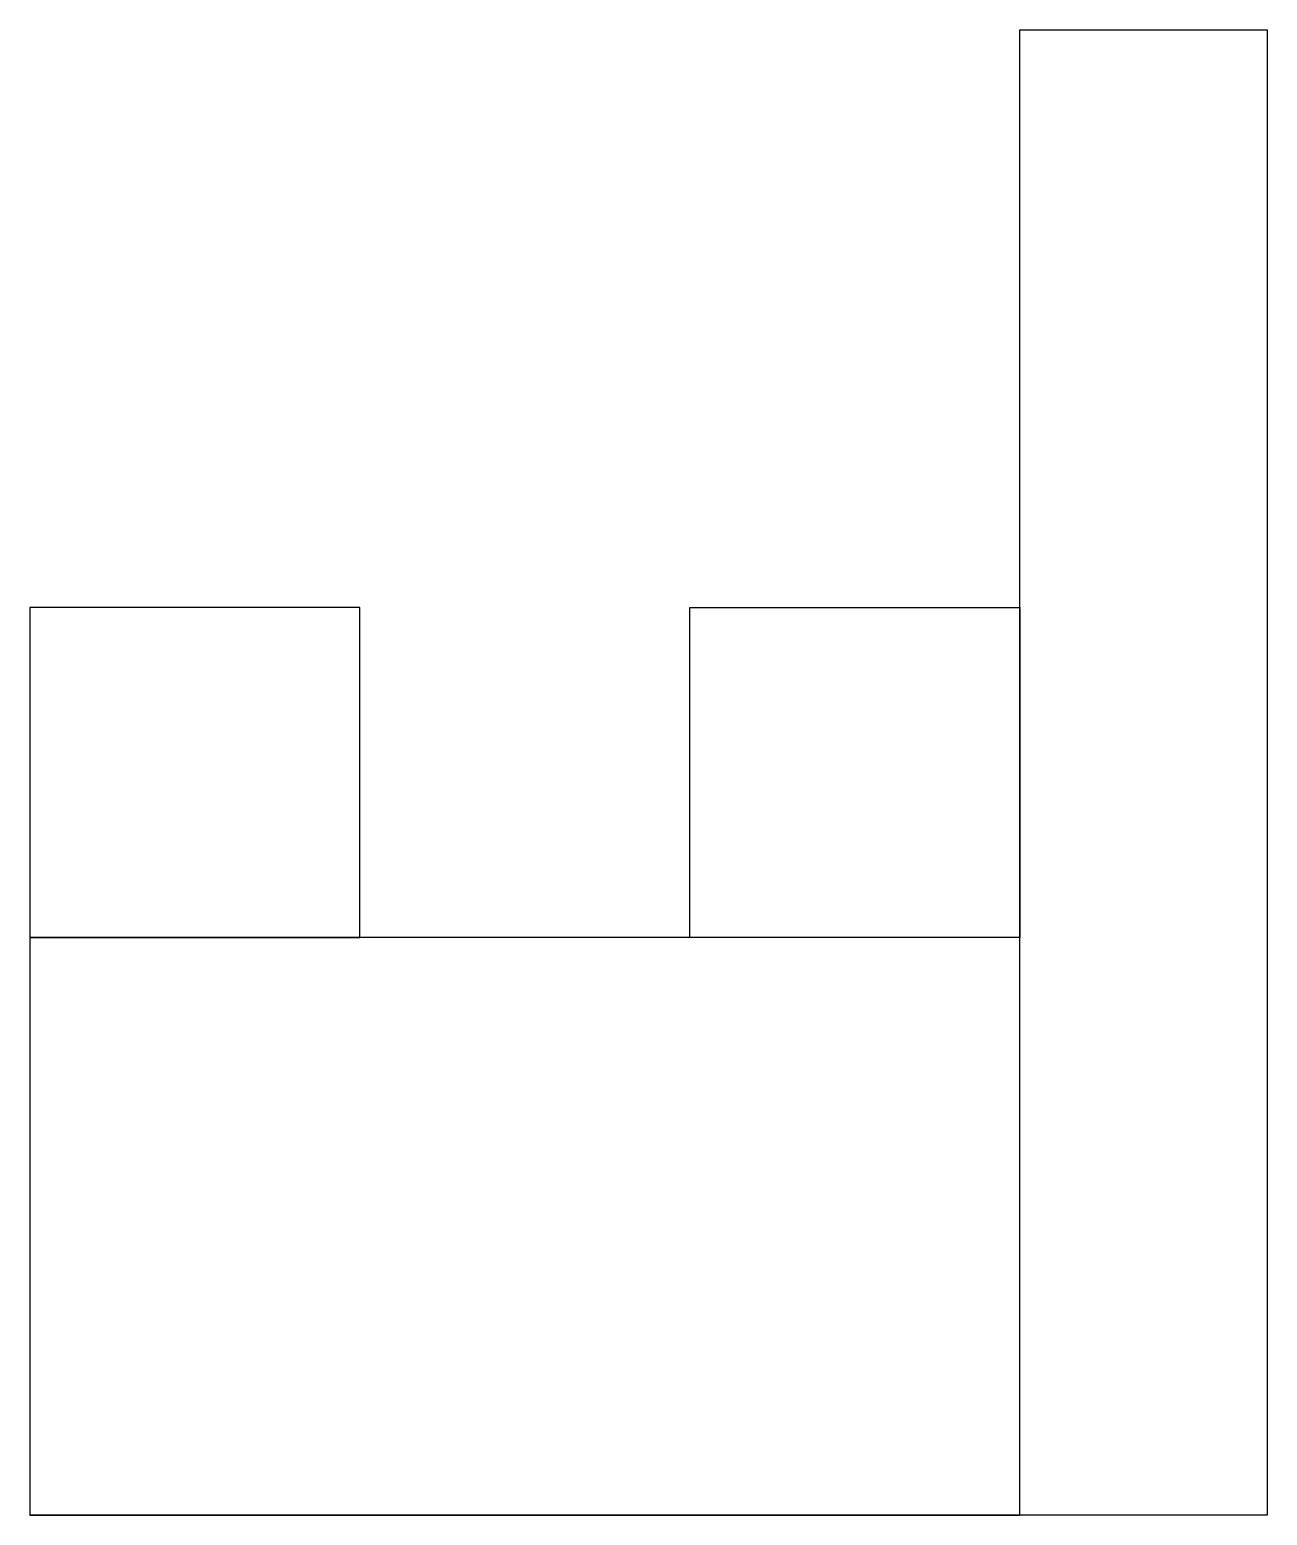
# Model space of a CAD drawing. Header units: millimetres. Extents: x 1.5 to 9, y -9 to 0.
import ezdxf

# ---------------------------------------------------------------- set-up
doc = ezdxf.new("R2010")
doc.units = ezdxf.units.MM
doc.layers.get('0').update_dxf_attribs({"linetype": 'CONTINUOUS'})

msp = doc.modelspace()

# ---------------------------------------------------------------- linework, layer by layer
for p, q in [((3.5, -3.5), (1.5, -3.5)), ((1.5, -3.5), (1.5, -5.5)), ((3.5, -5.5), (3.5, -3.5)), ((5.5, -5.5), (5.5, -3.5)), ((5.5, -3.5), (7.5, -3.5)), ((7.5, -3.5), (7.5, -5.5)), ((7.5, -5.5), (1.5, -5.5)), ((1.5, -5.5), (1.5, -9)), ((1.5, -5.5), (3.5, -5.5)), ((7.5, -5.5), (5.5, -5.5)), ((7.5, -9), (7.5, -5.5)), ((7.5, -9), (1.5, -9)), ((1.5, -9), (1.5, -9)), ((1.5, -9), (7.5, -9)), ((7.5, -9), (7.5, -9))]:
    msp.add_line(p, q)
msp.add_lwpolyline([(7.5, 0), (9, 0), (9, -9), (7.5, -9)], close=True)

doc.saveas('drawing.dxf')
